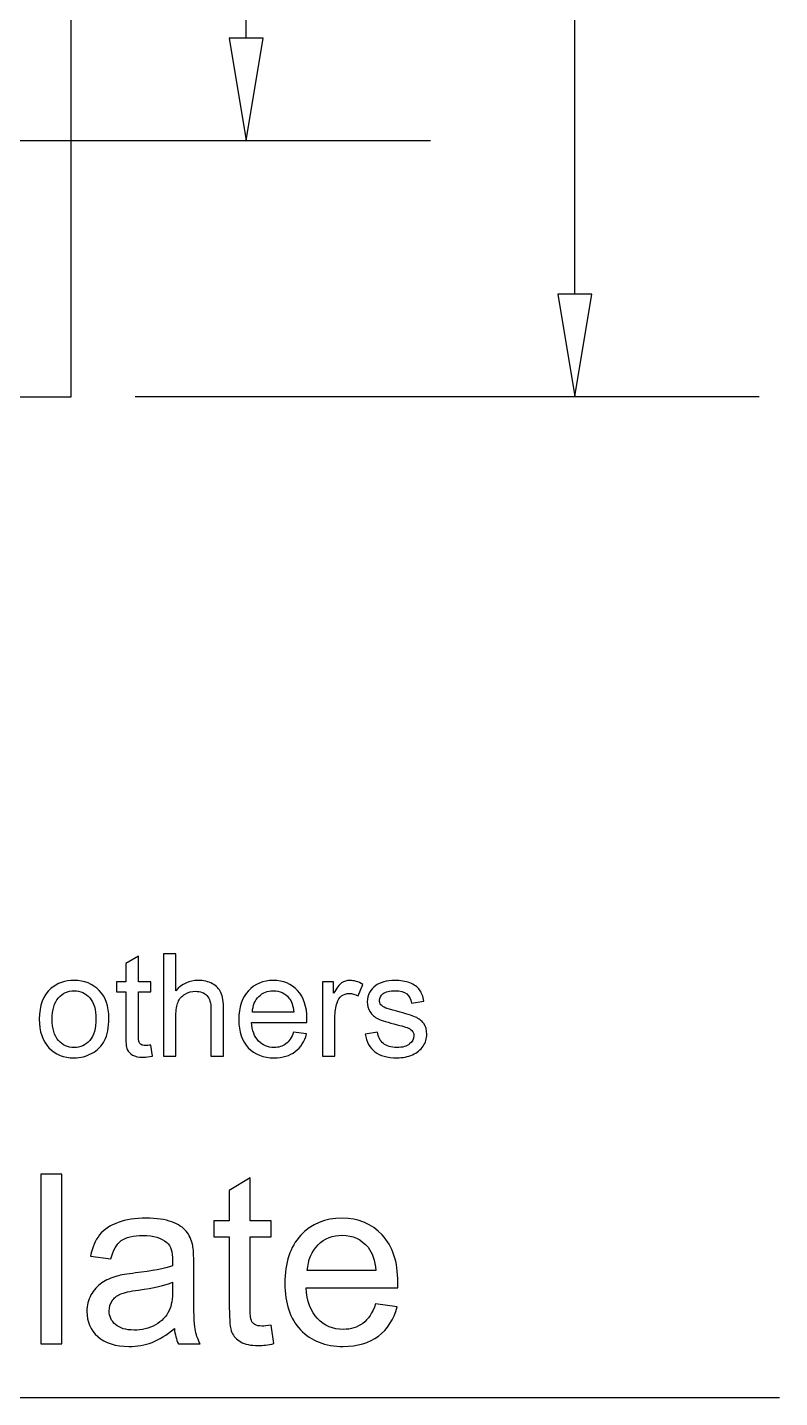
# Model space of a CAD drawing. Extents: x -11.9 to 62, y -17.9 to 26.6.
# Drawn here: x 25.33 to 34.14, y -15.17 to 0.89 of the extents above; entities that cross this region are included whole.
import ezdxf

# ---------------------------------------------------------------- set-up
doc = ezdxf.new("R2010")
doc.units = 0
doc.header["$MEASUREMENT"] = 0
doc.layers.add('LAYER_1', color=7, linetype='CONTINUOUS')

msp = doc.modelspace()

# ---------------------------------------------------------------- linework, layer by layer
at = {"layer": 'LAYER_1', "color": 250}
for points, knots in [([(1.842, 20.56), (1.842, 20.56), (25.842, 20.56), (25.842, 20.56), (25.842, 20.56), (25.842, -3.44), (25.842, -3.44), (25.842, -3.44), (1.842, -3.44), (1.842, -3.44), (1.842, -3.44), (1.842, 20.56), (1.842, 20.56)], [0, 0, 0, 0, 0.25, 0.25, 0.25, 0.5, 0.5, 0.5, 0.75, 0.75, 0.75, 1, 1, 1, 1]), ([(27.692, 0.765), (27.692, 0.765), (28.092, 0.765), (28.092, 0.765), (28.092, 0.765), (27.892, -0.435), (27.892, -0.435), (27.892, -0.435), (27.692, 0.765), (27.692, 0.765)], [0, 0, 0, 0, 0.333333, 0.333333, 0.333333, 0.666667, 0.666667, 0.666667, 1, 1, 1, 1]), ([(31.542, -2.235), (31.542, -2.235), (31.942, -2.235), (31.942, -2.235), (31.942, -2.235), (31.742, -3.435), (31.742, -3.435), (31.742, -3.435), (31.542, -2.235), (31.542, -2.235)], [0, 0, 0, 0, 0.333333, 0.333333, 0.333333, 0.666667, 0.666667, 0.666667, 1, 1, 1, 1]), ([(26.775, -11.034), (26.775, -11.034), (26.795, -11.164), (26.795, -11.164), (26.754, -11.172), (26.717, -11.177), (26.685, -11.177), (26.631, -11.177), (26.59, -11.168), (26.56, -11.151), (26.531, -11.134), (26.51, -11.112), (26.498, -11.085), (26.486, -11.057), (26.48, -10.999), (26.48, -10.91), (26.48, -10.91), (26.48, -10.409), (26.48, -10.409), (26.48, -10.409), (26.371, -10.409), (26.371, -10.409), (26.371, -10.409), (26.371, -10.295), (26.371, -10.295), (26.371, -10.295), (26.48, -10.295), (26.48, -10.295), (26.48, -10.295), (26.48, -10.08), (26.48, -10.08), (26.48, -10.08), (26.628, -9.991), (26.628, -9.991), (26.628, -9.991), (26.628, -10.295), (26.628, -10.295), (26.628, -10.295), (26.775, -10.295), (26.775, -10.295), (26.775, -10.295), (26.775, -10.409), (26.775, -10.409), (26.775, -10.409), (26.628, -10.409), (26.628, -10.409), (26.628, -10.409), (26.628, -10.919), (26.628, -10.919), (26.628, -10.961), (26.63, -10.988), (26.636, -11), (26.641, -11.012), (26.649, -11.021), (26.661, -11.029), (26.673, -11.036), (26.689, -11.039), (26.711, -11.039), (26.727, -11.039), (26.749, -11.037), (26.775, -11.034)], [0, 0, 0, 0, 0.05, 0.05, 0.05, 0.1, 0.1, 0.1, 0.15, 0.15, 0.15, 0.2, 0.2, 0.2, 0.25, 0.25, 0.25, 0.3, 0.3, 0.3, 0.35, 0.35, 0.35, 0.4, 0.4, 0.4, 0.45, 0.45, 0.45, 0.5, 0.5, 0.5, 0.55, 0.55, 0.55, 0.6, 0.6, 0.6, 0.65, 0.65, 0.65, 0.7, 0.7, 0.7, 0.75, 0.75, 0.75, 0.8, 0.8, 0.8, 0.85, 0.85, 0.85, 0.9, 0.9, 0.9, 0.95, 0.95, 0.95, 1, 1, 1, 1]), ([(26.921, -11.165), (26.921, -11.165), (26.921, -9.965), (26.921, -9.965), (26.921, -9.965), (27.068, -9.965), (27.068, -9.965), (27.068, -9.965), (27.068, -10.397), (27.068, -10.397), (27.137, -10.317), (27.223, -10.277), (27.328, -10.277), (27.392, -10.277), (27.447, -10.289), (27.495, -10.315), (27.542, -10.34), (27.576, -10.375), (27.596, -10.42), (27.617, -10.464), (27.627, -10.53), (27.627, -10.614), (27.627, -10.614), (27.627, -11.165), (27.627, -11.165), (27.627, -11.165), (27.479, -11.165), (27.479, -11.165), (27.479, -11.165), (27.479, -10.615), (27.479, -10.615), (27.479, -10.542), (27.463, -10.488), (27.432, -10.454), (27.4, -10.421), (27.355, -10.404), (27.297, -10.404), (27.254, -10.404), (27.213, -10.415), (27.175, -10.438), (27.136, -10.46), (27.109, -10.491), (27.093, -10.53), (27.077, -10.569), (27.068, -10.622), (27.068, -10.69), (27.068, -10.69), (27.068, -11.165), (27.068, -11.165), (27.068, -11.165), (26.921, -11.165), (26.921, -11.165)], [0, 0, 0, 0, 0.058824, 0.058824, 0.058824, 0.117647, 0.117647, 0.117647, 0.176471, 0.176471, 0.176471, 0.235294, 0.235294, 0.235294, 0.294118, 0.294118, 0.294118, 0.352941, 0.352941, 0.352941, 0.411765, 0.411765, 0.411765, 0.470588, 0.470588, 0.470588, 0.529412, 0.529412, 0.529412, 0.588235, 0.588235, 0.588235, 0.647059, 0.647059, 0.647059, 0.705882, 0.705882, 0.705882, 0.764706, 0.764706, 0.764706, 0.823529, 0.823529, 0.823529, 0.882353, 0.882353, 0.882353, 0.941176, 0.941176, 0.941176, 1, 1, 1, 1]), ([(25.467, -10.73), (25.467, -10.569), (25.512, -10.45), (25.602, -10.373), (25.677, -10.309), (25.768, -10.277), (25.875, -10.277), (25.995, -10.277), (26.093, -10.316), (26.169, -10.394), (26.244, -10.472), (26.282, -10.58), (26.282, -10.718), (26.282, -10.83), (26.265, -10.917), (26.232, -10.981), (26.198, -11.045), (26.149, -11.095), (26.085, -11.13), (26.021, -11.166), (25.951, -11.184), (25.875, -11.184), (25.754, -11.184), (25.655, -11.145), (25.58, -11.067), (25.505, -10.989), (25.467, -10.876), (25.467, -10.73)], [0, 0, 0, 0, 0.111111, 0.111111, 0.111111, 0.222222, 0.222222, 0.222222, 0.333333, 0.333333, 0.333333, 0.444444, 0.444444, 0.444444, 0.555556, 0.555556, 0.555556, 0.666667, 0.666667, 0.666667, 0.777778, 0.777778, 0.777778, 0.888889, 0.888889, 0.888889, 1, 1, 1, 1]), ([(25.618, -10.73), (25.618, -10.842), (25.643, -10.925), (25.691, -10.98), (25.74, -11.035), (25.801, -11.063), (25.875, -11.063), (25.949, -11.063), (26.009, -11.035), (26.058, -10.98), (26.107, -10.924), (26.131, -10.839), (26.131, -10.726), (26.131, -10.618), (26.107, -10.537), (26.058, -10.482), (26.009, -10.427), (25.948, -10.399), (25.875, -10.399), (25.801, -10.399), (25.74, -10.426), (25.691, -10.481), (25.643, -10.536), (25.618, -10.62), (25.618, -10.73)], [0, 0, 0, 0, 0.125, 0.125, 0.125, 0.25, 0.25, 0.25, 0.375, 0.375, 0.375, 0.5, 0.5, 0.5, 0.625, 0.625, 0.625, 0.75, 0.75, 0.75, 0.875, 0.875, 0.875, 1, 1, 1, 1]), ([(28.447, -10.883), (28.447, -10.883), (28.599, -10.904), (28.599, -10.904), (28.575, -10.992), (28.531, -11.061), (28.466, -11.11), (28.401, -11.159), (28.319, -11.184), (28.218, -11.184), (28.091, -11.184), (27.99, -11.144), (27.916, -11.066), (27.842, -10.988), (27.805, -10.878), (27.805, -10.737), (27.805, -10.592), (27.842, -10.478), (27.917, -10.398), (27.992, -10.317), (28.09, -10.277), (28.21, -10.277), (28.326, -10.277), (28.42, -10.316), (28.494, -10.395), (28.567, -10.474), (28.604, -10.585), (28.604, -10.729), (28.604, -10.737), (28.604, -10.75), (28.603, -10.768), (28.603, -10.768), (27.955, -10.768), (27.955, -10.768), (27.961, -10.863), (27.988, -10.936), (28.036, -10.987), (28.085, -11.037), (28.145, -11.063), (28.218, -11.063), (28.272, -11.063), (28.318, -11.049), (28.356, -11.02), (28.394, -10.992), (28.424, -10.946), (28.447, -10.883)], [0, 0, 0, 0, 0.066667, 0.066667, 0.066667, 0.133333, 0.133333, 0.133333, 0.2, 0.2, 0.2, 0.266667, 0.266667, 0.266667, 0.333333, 0.333333, 0.333333, 0.4, 0.4, 0.4, 0.466667, 0.466667, 0.466667, 0.533333, 0.533333, 0.533333, 0.6, 0.6, 0.6, 0.666667, 0.666667, 0.666667, 0.733333, 0.733333, 0.733333, 0.8, 0.8, 0.8, 0.866667, 0.866667, 0.866667, 0.933333, 0.933333, 0.933333, 1, 1, 1, 1]), ([(27.964, -10.647), (27.964, -10.647), (28.448, -10.647), (28.448, -10.647), (28.442, -10.574), (28.423, -10.519), (28.393, -10.483), (28.346, -10.426), (28.285, -10.397), (28.211, -10.397), (28.143, -10.397), (28.086, -10.42), (28.04, -10.465), (27.994, -10.51), (27.969, -10.571), (27.964, -10.647)], [0, 0, 0, 0, 0.2, 0.2, 0.2, 0.4, 0.4, 0.4, 0.6, 0.6, 0.6, 0.8, 0.8, 0.8, 1, 1, 1, 1]), ([(28.784, -11.165), (28.784, -11.165), (28.784, -10.295), (28.784, -10.295), (28.784, -10.295), (28.916, -10.295), (28.916, -10.295), (28.916, -10.295), (28.916, -10.428), (28.916, -10.428), (28.95, -10.367), (28.981, -10.326), (29.01, -10.306), (29.039, -10.286), (29.071, -10.277), (29.105, -10.277), (29.155, -10.277), (29.205, -10.292), (29.257, -10.323), (29.257, -10.323), (29.204, -10.459), (29.204, -10.459), (29.168, -10.439), (29.133, -10.429), (29.097, -10.429), (29.065, -10.429), (29.036, -10.439), (29.01, -10.458), (28.985, -10.478), (28.967, -10.504), (28.956, -10.539), (28.939, -10.591), (28.931, -10.648), (28.931, -10.71), (28.931, -10.71), (28.931, -11.165), (28.931, -11.165), (28.931, -11.165), (28.784, -11.165), (28.784, -11.165)], [0, 0, 0, 0, 0.076923, 0.076923, 0.076923, 0.153846, 0.153846, 0.153846, 0.230769, 0.230769, 0.230769, 0.307692, 0.307692, 0.307692, 0.384615, 0.384615, 0.384615, 0.461538, 0.461538, 0.461538, 0.538462, 0.538462, 0.538462, 0.615385, 0.615385, 0.615385, 0.692308, 0.692308, 0.692308, 0.769231, 0.769231, 0.769231, 0.846154, 0.846154, 0.846154, 0.923077, 0.923077, 0.923077, 1, 1, 1, 1]), ([(29.285, -10.905), (29.285, -10.905), (29.431, -10.882), (29.431, -10.882), (29.439, -10.94), (29.462, -10.985), (29.499, -11.016), (29.537, -11.047), (29.589, -11.063), (29.656, -11.063), (29.724, -11.063), (29.775, -11.049), (29.807, -11.021), (29.84, -10.994), (29.857, -10.962), (29.857, -10.925), (29.857, -10.891), (29.842, -10.865), (29.813, -10.846), (29.792, -10.833), (29.742, -10.816), (29.662, -10.796), (29.554, -10.769), (29.479, -10.745), (29.437, -10.726), (29.396, -10.706), (29.364, -10.678), (29.343, -10.643), (29.321, -10.608), (29.31, -10.569), (29.31, -10.527), (29.31, -10.488), (29.319, -10.452), (29.337, -10.419), (29.355, -10.386), (29.379, -10.359), (29.409, -10.337), (29.432, -10.32), (29.463, -10.306), (29.503, -10.294), (29.542, -10.283), (29.585, -10.277), (29.63, -10.277), (29.698, -10.277), (29.758, -10.286), (29.809, -10.306), (29.861, -10.326), (29.899, -10.353), (29.923, -10.386), (29.948, -10.42), (29.965, -10.465), (29.974, -10.521), (29.974, -10.521), (29.83, -10.542), (29.83, -10.542), (29.823, -10.496), (29.804, -10.461), (29.773, -10.435), (29.742, -10.41), (29.698, -10.397), (29.64, -10.397), (29.573, -10.397), (29.525, -10.409), (29.496, -10.431), (29.467, -10.453), (29.453, -10.48), (29.453, -10.509), (29.453, -10.528), (29.459, -10.546), (29.471, -10.561), (29.483, -10.577), (29.501, -10.59), (29.527, -10.6), (29.542, -10.606), (29.585, -10.618), (29.657, -10.638), (29.761, -10.666), (29.833, -10.688), (29.875, -10.706), (29.916, -10.724), (29.949, -10.75), (29.972, -10.783), (29.996, -10.817), (30.008, -10.859), (30.008, -10.909), (30.008, -10.958), (29.993, -11.004), (29.965, -11.047), (29.936, -11.091), (29.894, -11.124), (29.841, -11.148), (29.786, -11.172), (29.725, -11.184), (29.657, -11.184), (29.544, -11.184), (29.458, -11.16), (29.399, -11.113), (29.339, -11.066), (29.302, -10.997), (29.285, -10.905)], [0, 0, 0, 0, 0.030303, 0.030303, 0.030303, 0.060606, 0.060606, 0.060606, 0.090909, 0.090909, 0.090909, 0.121212, 0.121212, 0.121212, 0.151515, 0.151515, 0.151515, 0.181818, 0.181818, 0.181818, 0.212121, 0.212121, 0.212121, 0.242424, 0.242424, 0.242424, 0.272727, 0.272727, 0.272727, 0.30303, 0.30303, 0.30303, 0.333333, 0.333333, 0.333333, 0.363636, 0.363636, 0.363636, 0.393939, 0.393939, 0.393939, 0.424242, 0.424242, 0.424242, 0.454545, 0.454545, 0.454545, 0.484848, 0.484848, 0.484848, 0.515152, 0.515152, 0.515152, 0.545455, 0.545455, 0.545455, 0.575758, 0.575758, 0.575758, 0.606061, 0.606061, 0.606061, 0.636364, 0.636364, 0.636364, 0.666667, 0.666667, 0.666667, 0.69697, 0.69697, 0.69697, 0.727273, 0.727273, 0.727273, 0.757576, 0.757576, 0.757576, 0.787879, 0.787879, 0.787879, 0.818182, 0.818182, 0.818182, 0.848485, 0.848485, 0.848485, 0.878788, 0.878788, 0.878788, 0.909091, 0.909091, 0.909091, 0.939394, 0.939394, 0.939394, 0.969697, 0.969697, 0.969697, 1, 1, 1, 1]), ([(25.485, -14.535), (25.485, -14.535), (25.485, -12.546), (25.485, -12.546), (25.485, -12.546), (25.73, -12.546), (25.73, -12.546), (25.73, -12.546), (25.73, -14.535), (25.73, -14.535), (25.73, -14.535), (25.485, -14.535), (25.485, -14.535)], [0, 0, 0, 0, 0.25, 0.25, 0.25, 0.5, 0.5, 0.5, 0.75, 0.75, 0.75, 1, 1, 1, 1]), ([(28.183, -14.317), (28.183, -14.317), (28.217, -14.533), (28.217, -14.533), (28.148, -14.547), (28.087, -14.555), (28.033, -14.555), (27.945, -14.555), (27.876, -14.541), (27.827, -14.512), (27.778, -14.484), (27.744, -14.448), (27.724, -14.402), (27.704, -14.356), (27.694, -14.26), (27.694, -14.113), (27.694, -14.113), (27.694, -13.282), (27.694, -13.282), (27.694, -13.282), (27.514, -13.282), (27.514, -13.282), (27.514, -13.282), (27.514, -13.094), (27.514, -13.094), (27.514, -13.094), (27.694, -13.094), (27.694, -13.094), (27.694, -13.094), (27.694, -12.737), (27.694, -12.737), (27.694, -12.737), (27.939, -12.59), (27.939, -12.59), (27.939, -12.59), (27.939, -13.094), (27.939, -13.094), (27.939, -13.094), (28.183, -13.094), (28.183, -13.094), (28.183, -13.094), (28.183, -13.282), (28.183, -13.282), (28.183, -13.282), (27.939, -13.282), (27.939, -13.282), (27.939, -13.282), (27.939, -14.127), (27.939, -14.127), (27.939, -14.197), (27.943, -14.242), (27.952, -14.262), (27.96, -14.281), (27.974, -14.297), (27.993, -14.309), (28.013, -14.321), (28.041, -14.327), (28.077, -14.327), (28.104, -14.327), (28.139, -14.324), (28.183, -14.317)], [0, 0, 0, 0, 0.05, 0.05, 0.05, 0.1, 0.1, 0.1, 0.15, 0.15, 0.15, 0.2, 0.2, 0.2, 0.25, 0.25, 0.25, 0.3, 0.3, 0.3, 0.35, 0.35, 0.35, 0.4, 0.4, 0.4, 0.45, 0.45, 0.45, 0.5, 0.5, 0.5, 0.55, 0.55, 0.55, 0.6, 0.6, 0.6, 0.65, 0.65, 0.65, 0.7, 0.7, 0.7, 0.75, 0.75, 0.75, 0.8, 0.8, 0.8, 0.85, 0.85, 0.85, 0.9, 0.9, 0.9, 0.95, 0.95, 0.95, 1, 1, 1, 1]), ([(27.05, -14.355), (26.959, -14.432), (26.871, -14.486), (26.788, -14.518), (26.704, -14.55), (26.614, -14.566), (26.518, -14.566), (26.359, -14.566), (26.238, -14.527), (26.152, -14.45), (26.067, -14.373), (26.025, -14.274), (26.025, -14.155), (26.025, -14.084), (26.041, -14.02), (26.073, -13.962), (26.105, -13.903), (26.147, -13.857), (26.199, -13.822), (26.251, -13.787), (26.31, -13.76), (26.375, -13.742), (26.423, -13.729), (26.496, -13.717), (26.593, -13.705), (26.79, -13.682), (26.936, -13.654), (27.029, -13.621), (27.03, -13.588), (27.03, -13.567), (27.03, -13.558), (27.03, -13.459), (27.007, -13.389), (26.961, -13.348), (26.898, -13.293), (26.805, -13.266), (26.682, -13.266), (26.567, -13.266), (26.482, -13.286), (26.427, -13.326), (26.372, -13.367), (26.332, -13.438), (26.305, -13.541), (26.305, -13.541), (26.066, -13.507), (26.066, -13.507), (26.088, -13.405), (26.124, -13.322), (26.174, -13.259), (26.224, -13.196), (26.296, -13.148), (26.39, -13.114), (26.484, -13.08), (26.594, -13.063), (26.718, -13.063), (26.841, -13.063), (26.942, -13.077), (27.019, -13.106), (27.096, -13.136), (27.153, -13.172), (27.189, -13.216), (27.225, -13.26), (27.251, -13.315), (27.265, -13.382), (27.273, -13.424), (27.277, -13.499), (27.277, -13.607), (27.277, -13.607), (27.277, -13.931), (27.277, -13.931), (27.277, -14.157), (27.282, -14.3), (27.293, -14.361), (27.302, -14.422), (27.323, -14.48), (27.352, -14.535), (27.352, -14.535), (27.097, -14.535), (27.097, -14.535), (27.072, -14.484), (27.057, -14.424), (27.05, -14.355)], [0, 0, 0, 0, 0.037037, 0.037037, 0.037037, 0.074074, 0.074074, 0.074074, 0.111111, 0.111111, 0.111111, 0.148148, 0.148148, 0.148148, 0.185185, 0.185185, 0.185185, 0.222222, 0.222222, 0.222222, 0.259259, 0.259259, 0.259259, 0.296296, 0.296296, 0.296296, 0.333333, 0.333333, 0.333333, 0.37037, 0.37037, 0.37037, 0.407407, 0.407407, 0.407407, 0.444444, 0.444444, 0.444444, 0.481481, 0.481481, 0.481481, 0.518519, 0.518519, 0.518519, 0.555556, 0.555556, 0.555556, 0.592593, 0.592593, 0.592593, 0.62963, 0.62963, 0.62963, 0.666667, 0.666667, 0.666667, 0.703704, 0.703704, 0.703704, 0.740741, 0.740741, 0.740741, 0.777778, 0.777778, 0.777778, 0.814815, 0.814815, 0.814815, 0.851852, 0.851852, 0.851852, 0.888889, 0.888889, 0.888889, 0.925926, 0.925926, 0.925926, 0.962963, 0.962963, 0.962963, 1, 1, 1, 1]), ([(29.408, -14.068), (29.408, -14.068), (29.661, -14.102), (29.661, -14.102), (29.621, -14.249), (29.548, -14.363), (29.44, -14.444), (29.333, -14.525), (29.196, -14.566), (29.029, -14.566), (28.819, -14.566), (28.652, -14.501), (28.529, -14.371), (28.406, -14.242), (28.344, -14.06), (28.344, -13.826), (28.344, -13.585), (28.406, -13.397), (28.531, -13.263), (28.655, -13.13), (28.817, -13.063), (29.015, -13.063), (29.207, -13.063), (29.364, -13.128), (29.486, -13.259), (29.608, -13.39), (29.669, -13.574), (29.669, -13.812), (29.669, -13.826), (29.668, -13.848), (29.667, -13.877), (29.667, -13.877), (28.594, -13.877), (28.594, -13.877), (28.603, -14.035), (28.648, -14.156), (28.728, -14.24), (28.808, -14.324), (28.909, -14.366), (29.029, -14.366), (29.118, -14.366), (29.194, -14.342), (29.257, -14.295), (29.321, -14.248), (29.371, -14.172), (29.408, -14.068)], [0, 0, 0, 0, 0.066667, 0.066667, 0.066667, 0.133333, 0.133333, 0.133333, 0.2, 0.2, 0.2, 0.266667, 0.266667, 0.266667, 0.333333, 0.333333, 0.333333, 0.4, 0.4, 0.4, 0.466667, 0.466667, 0.466667, 0.533333, 0.533333, 0.533333, 0.6, 0.6, 0.6, 0.666667, 0.666667, 0.666667, 0.733333, 0.733333, 0.733333, 0.8, 0.8, 0.8, 0.866667, 0.866667, 0.866667, 0.933333, 0.933333, 0.933333, 1, 1, 1, 1]), ([(28.608, -13.677), (28.608, -13.677), (29.411, -13.677), (29.411, -13.677), (29.4, -13.556), (29.369, -13.465), (29.319, -13.404), (29.241, -13.31), (29.14, -13.263), (29.017, -13.263), (28.905, -13.263), (28.811, -13.3), (28.734, -13.375), (28.658, -13.45), (28.616, -13.551), (28.608, -13.677)], [0, 0, 0, 0, 0.2, 0.2, 0.2, 0.4, 0.4, 0.4, 0.6, 0.6, 0.6, 0.8, 0.8, 0.8, 1, 1, 1, 1]), ([(27.03, -13.813), (26.941, -13.849), (26.808, -13.88), (26.63, -13.905), (26.529, -13.919), (26.458, -13.935), (26.416, -13.953), (26.375, -13.971), (26.343, -13.998), (26.32, -14.032), (26.297, -14.067), (26.286, -14.105), (26.286, -14.148), (26.286, -14.212), (26.31, -14.266), (26.36, -14.309), (26.409, -14.352), (26.482, -14.374), (26.577, -14.374), (26.67, -14.374), (26.754, -14.354), (26.828, -14.312), (26.901, -14.272), (26.955, -14.216), (26.989, -14.145), (27.016, -14.09), (27.029, -14.009), (27.029, -13.902), (27.029, -13.902), (27.03, -13.813), (27.03, -13.813)], [0, 0, 0, 0, 0.1, 0.1, 0.1, 0.2, 0.2, 0.2, 0.3, 0.3, 0.3, 0.4, 0.4, 0.4, 0.5, 0.5, 0.5, 0.6, 0.6, 0.6, 0.7, 0.7, 0.7, 0.8, 0.8, 0.8, 0.9, 0.9, 0.9, 1, 1, 1, 1])]:
    msp.add_open_spline(points, degree=3, knots=knots, dxfattribs=at)
for points in [[(27.892, 0.765), (27.892, 0.765), (27.892, 6.865), (27.892, 6.865)], [(31.742, -2.235), (31.742, -2.235), (31.742, 6.865), (31.742, 6.865)], [(23.592, -0.435), (23.592, -0.435), (30.052, -0.435), (30.052, -0.435)], [(26.592, -3.435), (26.592, -3.435), (33.902, -3.435), (33.902, -3.435)], [(15.272, -15.165), (15.272, -15.165), (34.142, -15.165), (34.142, -15.165)]]:
    msp.add_open_spline(points, degree=3, dxfattribs=at)

doc.saveas('drawing.dxf')
